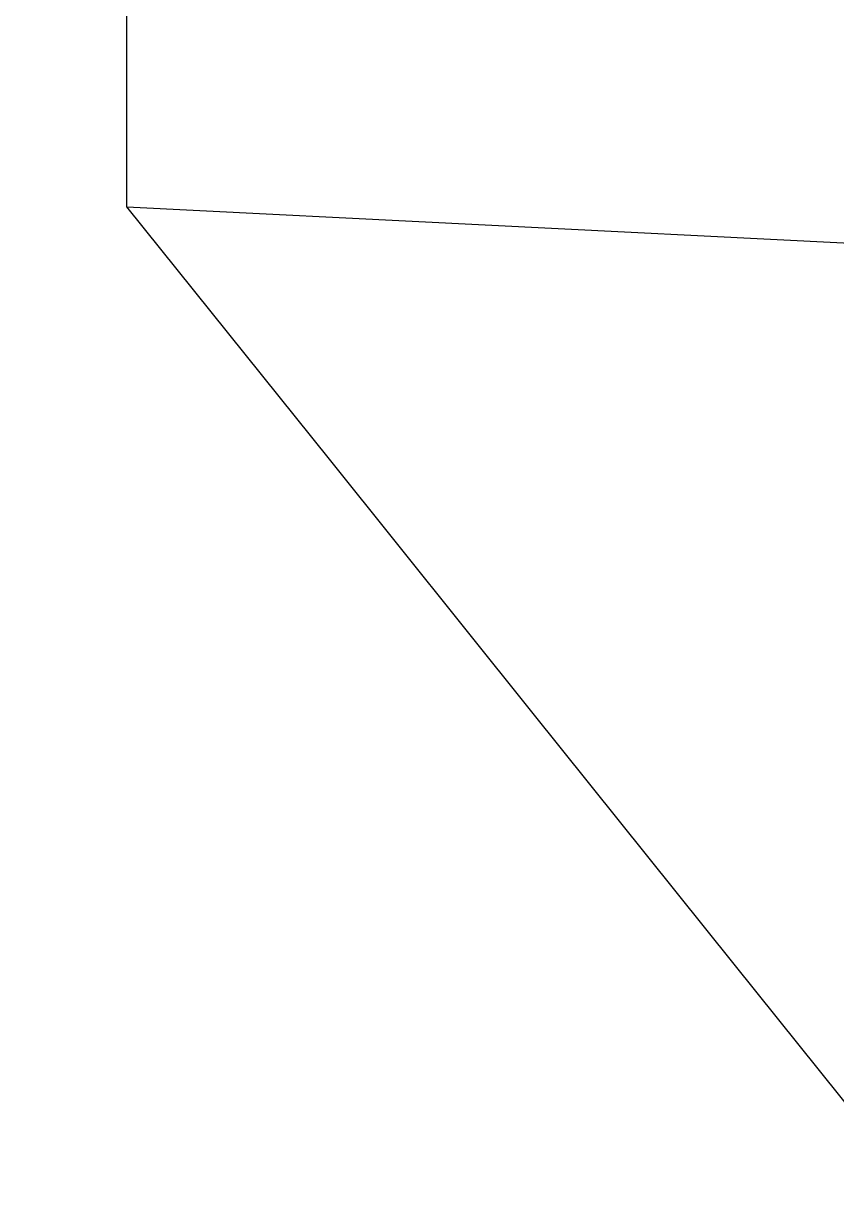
# Model space of a CAD drawing. Header units: millimetres. Extents: x 0 to 279, y 0 to 216.
# Drawn here: x 234.071022 to 234.071412, y 69.382174 to 69.382734 of the extents above; entities that cross this region are included whole.
import ezdxf

# ---------------------------------------------------------------- set-up
doc = ezdxf.new("R2010")
doc.units = ezdxf.units.MM

msp = doc.modelspace()

# ---------------------------------------------------------------- linework, layer by layer
at = {"color": 7, "linetype": 'Continuous', "lineweight": 25}
msp.add_line((234.07107212, 69.38264637), (234.07107212, 69.68681303), dxfattribs=at)
for points, knots in [([(234.07107212, 68.97907526), (234.03546355, 68.98257646), (233.96424639, 68.98957886), (233.86946442, 69.04416616), (233.79741231, 69.12455391), (233.75621284, 69.22492693), (233.75051293, 69.33310615), (233.7809478, 69.43709833), (233.84411376, 69.52522932), (233.93278631, 69.58715917), (234.01342014, 69.61053335), (234.0599661, 69.61204735), (234.07107212, 69.61240859)], [0, 0, 0, 0, 0.1073725, 0.2147449, 0.3221174, 0.4294898, 0.5368623, 0.6442347, 0.7516072, 0.8589796, 0.9663521, 1, 1, 1, 1]), ([(234.07107212, 69.38264637), (234.08572729, 69.38191106), (234.13001213, 69.37968913), (234.20124075, 69.35399029), (234.2720377, 69.29790667), (234.32022737, 69.22116886), (234.34031294, 69.13289876), (234.33004854, 69.04296577), (234.29058069, 68.96136845), (234.22638331, 68.89795142), (234.14950144, 68.85984974), (234.09543815, 68.85545871), (234.07107212, 68.8534797)], [0, 0, 0, 0, 0.053098, 0.160451, 0.267803, 0.375156, 0.482509, 0.589861, 0.697214, 0.804567, 0.911919, 1, 1, 1, 1]), ([(234.28455637, 69.30846106), (234.26161981, 69.31217046), (234.17395902, 69.32634735), (234.09597305, 69.35159411), (234.07935046, 69.37232302), (234.07107212, 69.38264637)], [0, 0, 0, 0, 0.151024, 0.577196, 1, 1, 1, 1])]:
    msp.add_open_spline(points, degree=3, knots=knots, dxfattribs=at)

doc.saveas('drawing.dxf')
